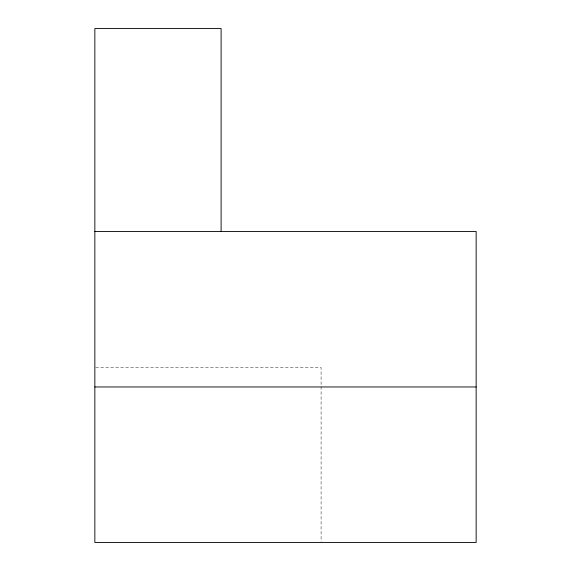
<?xml version="1.0" encoding="UTF-8"?>
<svg xmlns="http://www.w3.org/2000/svg" width="571" height="571" viewBox="0 0 571 571"><rect width="100%" height="100%" fill="white"/><g stroke="black" fill="none" stroke-linecap="round" stroke-linejoin="round"><path stroke-width="0.43" stroke-dasharray="2.85 2.14" d="M95.742 367.481L321.088 367.481L321.088 541.565"/><path stroke-width="0.86" d="M94.85 231.483L476.15 231.483L476.15 542.45L94.85 542.45L94.85 28.55L221.105 28.55L221.105 231.483M94.85 386.967L476.15 386.967"/></g></svg>
